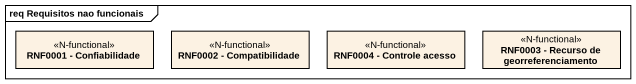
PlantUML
@startuml
mainframe req Requisitos nao funcionais
hide circle
hide empty members
class "RNF0001 - Confiabilidade" as RNF0001_Confiabilidade <<N-functional>>
class "RNF0002 - Compatibilidade" as RNF0002_Compatibilidade <<N-functional>>
class "RNF0004 - Controle acesso" as RNF0004_Controle_acesso <<N-functional>>
class "RNF0003 - Recurso de georreferenciamento" as RNF0003_Recurso_de <<N-functional>>
@enduml
